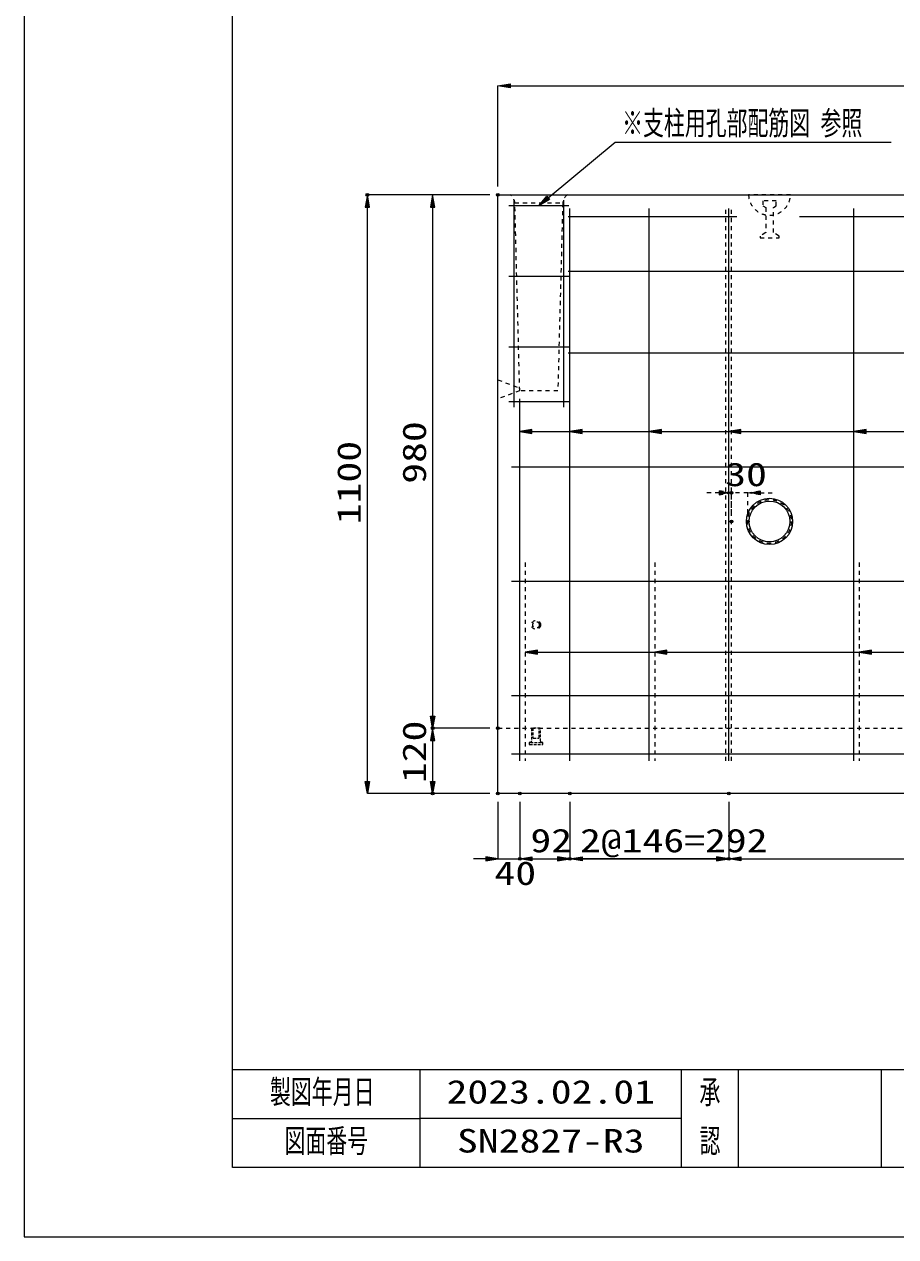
# Model space of a CAD drawing. Units: millimetres, scale not verified. Extents: x 0 to 6300, y 0 to 4455.
# Drawn here: x 0 to 1601, y 0 to 2228 of the extents above; entities that cross this region are included whole.
import ezdxf
from ezdxf.enums import TextEntityAlignment as Align

# ---------------------------------------------------------------- set-up
doc = ezdxf.new("R2010")
doc.units = ezdxf.units.MM
doc.header["$LTSCALE"] = 10
doc.header["$PDMODE"] = 32
doc.header["$PDSIZE"] = 5
doc.linetypes.add('USER1', pattern=[1.5, 0.75, -0.75])
doc.linetypes.add('USER3', pattern=[0.75, 0.5, -0.25])
for name, color, linetype, lineweight in [('0_11', 7, 'USER1', 13), ('Defpoints_3', 7, 'Continuous', 13), ('S-1', 2, 'USER1', 13), ('S-2', 3, 'Continuous', 13), ('S-4', 4, 'USER3', 13), ('S-Dim', 1, 'Continuous', 13), ('TTL-FRAM', 3, 'Continuous', 13), ('TTL-LINE', 2, 'Continuous', 13), ('TTL-TXT', 2, 'Continuous', 13), ('鉄筋径', 253, 'USER1', 13)]:
    doc.layers.add(name, color=color, linetype=linetype, lineweight=lineweight)
doc.styles.add('ＭＳ ゴシック', font='')
doc.styles.get('ＭＳ ゴシック').set_extended_font_data('MS Gothic')

# ---------------------------------------------------------------- blocks, each defined once
blk = doc.blocks.new('A$Cb643a5cb')
at = {"color": 2, "linetype": 'USER1', "lineweight": 13}
blk.add_line((77, 79), (0, 79), dxfattribs=at)
at = {"color": 4, "linetype": 'USER1', "lineweight": 13}
for p, q in [((51, 68), (26, 68)), ((26, 68), (26, 58.5)), ((51, 58.5), (51, 68)), ((26, 58.5), (31.5, 55.5)), ((31.5, 55.5), (31.5, 9.6)), ((45.5, 55.5), (51, 58.5)), ((45.5, 9.6), (45.5, 55.5)), ((31.5, 9.6), (21, 3.2)), ((21, 3.2), (21, 0)), ((21, 0), (56, 0)), ((56, 3.2), (45.5, 9.6)), ((56, 0), (56, 3.2))]:
    blk.add_line(p, q, dxfattribs=at)
at = {"color": 2, "linetype": 'USER1', "lineweight": 13}
blk.add_arc((38.5, 80), 38.5, 181.5077, 358.4923, dxfattribs=at)

msp = doc.modelspace()

# ---------------------------------------------------------------- hatches: boundary and pattern name
at = {"layer": 'S-Dim'}
for points in [[(892.93, 2117.89), (892.93, 2110.39), (870.43, 2114.14)], [(626.68, 1891.64), (634.18, 1891.64), (630.43, 1914.14)], [(746.68, 1891.64), (754.18, 1891.64), (750.43, 1914.14)], [(965.13, 1905.64), (945.43, 1894.14), (960.33, 1911.41)], [(932.93, 1475.39), (932.93, 1482.89), (910.43, 1479.14)], [(1024.93, 1475.39), (1024.93, 1482.89), (1002.43, 1479.14)], [(1170.93, 1475.39), (1170.93, 1482.89), (1148.43, 1479.14)], [(1316.93, 1475.39), (1316.93, 1482.89), (1294.43, 1479.14)], [(1546.93, 1475.39), (1546.93, 1482.89), (1524.43, 1479.14)], [(942.93, 1070.39), (942.93, 1077.89), (920.43, 1074.14)], [(1180.93, 1070.39), (1180.93, 1077.89), (1158.43, 1074.14)], [(1556.93, 1070.39), (1556.93, 1077.89), (1534.43, 1074.14)], [(746.68, 956.64), (754.18, 956.64), (750.43, 934.14)], [(746.68, 911.64), (754.18, 911.64), (750.43, 934.14)], [(626.68, 836.64), (634.18, 836.64), (630.43, 814.14)], [(746.68, 836.64), (754.18, 836.64), (750.43, 814.14)], [(847.93, 697.89), (847.93, 690.39), (870.43, 694.14)], [(932.93, 697.89), (932.93, 690.39), (910.43, 694.14)], [(932.93, 697.89), (932.93, 690.39), (910.43, 694.14)], [(979.93, 697.89), (979.93, 690.39), (1002.43, 694.14)], [(1024.93, 697.89), (1024.93, 690.39), (1002.43, 694.14)], [(1271.93, 697.89), (1271.93, 690.39), (1294.43, 694.14)], [(1316.93, 697.89), (1316.93, 690.39), (1294.43, 694.14)]]:
    msp.add_hatch(color=256, dxfattribs=at).paths.add_polyline_path(points)
at = {"layer": '鉄筋径'}
for points in [[(1276.93, 1370.48), (1276.93, 1362.98), (1299.43, 1366.73)], [(1351.93, 1370.48), (1351.93, 1362.98), (1329.43, 1366.73)]]:
    msp.add_hatch(color=256, dxfattribs=at).paths.add_polyline_path(points)

# ---------------------------------------------------------------- linework, layer by layer
at = {"layer": '0_11', "linetype": 'Continuous'}
for radius in [42.5, 37.5]:
    msp.add_circle((1369.43, 1314.14), radius, dxfattribs=at)
at = {"layer": 'Defpoints_3'}
for p, q in [((0, 4455), (0, 0)), ((0, 0), (6300, 0))]:
    msp.add_line(p, q, dxfattribs=at)
for p in [(630.43, 1914.14), (870.43, 1914.14), (870.43, 1914.14), (870.43, 1914.14), (1299.43, 1366.73), (1299.43, 1314.14), (1329.43, 1314.14), (750.43, 934.14), (870.43, 934.14), (870.43, 934.14), (750.43, 814.14), (870.43, 814.14), (870.43, 814.14), (870.43, 814.14), (910.43, 814.14), (910.43, 814.14), (1002.43, 814.14), (1002.43, 814.14), (1294.43, 814.14), (1294.43, 814.14), (910.43, 694.14), (1002.43, 694.14), (1294.43, 694.14)]:
    msp.add_point(p, dxfattribs=at)
at = {"layer": 'S-1', "linetype": 'Continuous'}
for p, q in [((870.43, 1914.14), (2868.43, 1914.14)), ((870.43, 814.14), (870.43, 1914.14)), ((2868.43, 814.14), (870.43, 814.14))]:
    msp.add_line(p, q, dxfattribs=at)
at = {"layer": 'S-1'}
for p, q in [((892.93, 1914.14), (997.93, 1914.14)), ((901.43, 1899.14), (989.43, 1899.14)), ((910.43, 1554.14), (901.43, 1899.14)), ((989.43, 1899.14), (980.43, 1554.14)), ((870.43, 1574.14), (910.3, 1559.14)), ((870.43, 1539.14), (870.43, 1574.14)), ((910.3, 1554.14), (870.43, 1539.14)), ((910.3, 1559.14), (910.3, 1554.14)), ((980.43, 1554.14), (910.43, 1554.14)), ((870.43, 934.14), (2868.43, 934.14))]:
    msp.add_line(p, q, dxfattribs=at)
for centre, start, end in [((881.48, 1897.74), 4.00625, 55.07131), ((1009.39, 1897.74), 124.92869, 175.99375)]:
    msp.add_arc(centre, 20, start, end, dxfattribs=at)
at = {"layer": 'S-2'}
for p, q in [((1000.43, 1894.14), (890.43, 1894.14)), ((899.83, 1904.14), (899.83, 1524.14)), ((991.04, 1904.14), (991.04, 1524.14)), ((999.43, 1874.14), (1309.43, 1874.14)), ((1002.43, 874.14), (1002.43, 1889.14)), ((1148.43, 874.14), (1148.43, 1889.14)), ((1294.43, 874.14), (1294.43, 1889.14)), ((1424.43, 1874.14), (2314.43, 1874.14)), ((1524.43, 874.14), (1524.43, 1889.14)), ((1000.43, 1764.14), (890.43, 1764.14)), ((999.43, 1774.14), (2739.43, 1774.14)), ((1000.43, 1634.14), (890.43, 1634.14)), ((999.43, 1624.14), (2739.43, 1624.14)), ((910.43, 874.14), (910.43, 1539.14)), ((1000.43, 1534.14), (890.43, 1534.14)), ((895.43, 1414.14), (2843.43, 1414.14)), ((895.43, 1204.14), (2843.43, 1204.14)), ((895.43, 994.14), (2843.43, 994.14)), ((895.43, 887.17), (2843.43, 887.17))]:
    msp.add_line(p, q, dxfattribs=at)
at = {"layer": 'S-2', "linetype": 'USER1'}
for p, q in [((920.43, 1238.43), (920.43, 874.14)), ((1158.43, 1238.43), (1158.43, 874.14)), ((1534.43, 1238.43), (1534.43, 874.14))]:
    msp.add_line(p, q, dxfattribs=at)
at = {"layer": 'S-4'}
for p, q in [((932.68, 934.14), (932.18, 933.64)), ((932.18, 933.64), (932.18, 910.14)), ((948.18, 934.14), (932.68, 934.14)), ((934.43, 934.14), (934.43, 917.08)), ((934.43, 917.08), (935.38, 916.14)), ((935.38, 916.14), (945.49, 916.14)), ((945.49, 916.14), (946.43, 917.08)), ((946.43, 917.08), (946.43, 934.14)), ((948.68, 933.64), (948.18, 934.14)), ((948.68, 910.14), (948.68, 933.64)), ((927.68, 907.14), (927.68, 905.14)), ((930.18, 908.14), (928.68, 908.14)), ((928.68, 904.14), (952.18, 904.14)), ((930.18, 908.14), (950.68, 908.14)), ((952.18, 908.14), (950.68, 908.14)), ((953.18, 905.14), (953.18, 907.14))]:
    msp.add_line(p, q, dxfattribs=at)
at = {"layer": 'S-4', "linetype": 'USER1'}
for radius in [8.25, 6]:
    msp.add_circle((940.43, 1124.14), radius, dxfattribs=at)
at = {"layer": 'S-4'}
for centre, radius, start, end in [((928.68, 907.14), 1, 90, 180), ((928.68, 905.14), 1, 180, 270), ((930.18, 910.14), 2, 270, 0), ((950.68, 910.14), 2, 180, 270), ((952.18, 907.14), 1, 0, 90), ((952.18, 905.14), 1, 270, 0)]:
    msp.add_arc(centre, radius, start, end, dxfattribs=at)
at = {"layer": 'S-Dim'}
for p, q in [((870.43, 1929.14), (870.43, 2114.14)), ((892.93, 2114.14), (2845.93, 2114.14)), ((962.73, 1908.53), (1085.68, 2010.79)), ((1085.68, 2010.79), (1091.08, 2010.79)), ((1091.08, 2010.79), (1592.98, 2010.79)), ((855.43, 1914.14), (630.43, 1914.14)), ((855.43, 1914.14), (750.43, 1914.14)), ((630.43, 836.64), (630.43, 1891.64)), ((750.43, 1891.64), (750.43, 956.64)), ((910.43, 1479.14), (3068.43, 1479.14)), ((920.43, 1074.14), (3068.43, 1074.14)), ((855.43, 934.14), (750.43, 934.14)), ((855.43, 934.14), (750.43, 934.14)), ((750.43, 911.64), (750.43, 836.64)), ((855.43, 814.14), (630.43, 814.14)), ((855.43, 814.14), (750.43, 814.14)), ((870.43, 799.14), (870.43, 694.14)), ((910.43, 799.14), (910.43, 694.14)), ((910.43, 799.14), (910.43, 694.14)), ((1002.43, 799.14), (1002.43, 694.14)), ((1002.43, 799.14), (1002.43, 694.14)), ((1294.43, 799.14), (1294.43, 694.14)), ((1294.43, 799.14), (1294.43, 694.14)), ((847.93, 694.14), (825.43, 694.14)), ((870.43, 694.14), (910.43, 694.14)), ((932.93, 694.14), (955.43, 694.14)), ((932.93, 694.14), (979.93, 694.14)), ((1294.43, 694.14), (1009.43, 694.14)), ((1024.93, 694.14), (1271.93, 694.14)), ((1316.93, 694.14), (2421.93, 694.14))]:
    msp.add_line(p, q, dxfattribs=at)
for points in [[(892.93, 2117.89), (892.93, 2110.39), (870.43, 2114.14)], [(626.68, 1891.64), (634.18, 1891.64), (630.43, 1914.14)], [(746.68, 1891.64), (754.18, 1891.64), (750.43, 1914.14)], [(965.13, 1905.64), (945.43, 1894.14), (960.33, 1911.41)], [(932.93, 1475.39), (932.93, 1482.89), (910.43, 1479.14)], [(1024.93, 1475.39), (1024.93, 1482.89), (1002.43, 1479.14)], [(1170.93, 1475.39), (1170.93, 1482.89), (1148.43, 1479.14)], [(1316.93, 1475.39), (1316.93, 1482.89), (1294.43, 1479.14)], [(1546.93, 1475.39), (1546.93, 1482.89), (1524.43, 1479.14)], [(942.93, 1070.39), (942.93, 1077.89), (920.43, 1074.14)], [(1180.93, 1070.39), (1180.93, 1077.89), (1158.43, 1074.14)], [(1556.93, 1070.39), (1556.93, 1077.89), (1534.43, 1074.14)], [(746.68, 956.64), (754.18, 956.64), (750.43, 934.14)], [(746.68, 911.64), (754.18, 911.64), (750.43, 934.14)], [(626.68, 836.64), (634.18, 836.64), (630.43, 814.14)], [(746.68, 836.64), (754.18, 836.64), (750.43, 814.14)], [(847.93, 697.89), (847.93, 690.39), (870.43, 694.14)], [(932.93, 697.89), (932.93, 690.39), (910.43, 694.14)], [(932.93, 697.89), (932.93, 690.39), (910.43, 694.14)], [(979.93, 697.89), (979.93, 690.39), (1002.43, 694.14)], [(1024.93, 697.89), (1024.93, 690.39), (1002.43, 694.14)], [(1271.93, 697.89), (1271.93, 690.39), (1294.43, 694.14)], [(1316.93, 697.89), (1316.93, 690.39), (1294.43, 694.14)]]:
    msp.add_lwpolyline(points, close=True, dxfattribs=at)
at = {"layer": 'TTL-FRAM'}
for p, q in [((382.5, 127.5), (382.5, 4132.5)), ((382.5, 307.5), (6007.5, 307.5)), ((487.5, 127.5), (382.5, 127.5)), ((907.5, 127.5), (487.5, 127.5)), ((1222.5, 127.5), (907.5, 127.5)), ((1642.5, 127.5), (1222.5, 127.5))]:
    msp.add_line(p, q, dxfattribs=at)
at = {"layer": 'TTL-LINE'}
for p, q in [((727.5, 127.5), (727.5, 307.5)), ((1207.5, 127.5), (1207.5, 307.5)), ((1312.5, 127.5), (1312.5, 307.5)), ((1575, 127.5), (1575, 307.5)), ((382.5, 217.5), (727.5, 217.5)), ((1207.5, 217.5), (727.5, 217.5))]:
    msp.add_line(p, q, dxfattribs=at)
at = {"layer": '鉄筋径'}
for p, q in [((1289.43, 874.14), (1289.43, 1889.14)), ((1299.43, 874.14), (1299.43, 1889.14)), ((1276.93, 1366.73), (1254.43, 1366.73)), ((1299.43, 1329.14), (1299.43, 1366.73)), ((1329.43, 1366.73), (1299.43, 1366.73)), ((1329.43, 1329.14), (1329.43, 1366.73)), ((1351.93, 1366.73), (1374.43, 1366.73))]:
    msp.add_line(p, q, dxfattribs=at)
for points in [[(1276.93, 1370.48), (1276.93, 1362.98), (1299.43, 1366.73)], [(1351.93, 1370.48), (1351.93, 1362.98), (1329.43, 1366.73)]]:
    msp.add_lwpolyline(points, close=True, dxfattribs=at)
msp.add_circle((1369.43, 1314.14), 40, dxfattribs=at)

# ---------------------------------------------------------------- block references
at = {"layer": '0_11'}
msp.add_blockref('A$Cb643a5cb', (1330.93, 1835.14), dxfattribs=at)

# ---------------------------------------------------------------- texts
at = {"layer": 'S-Dim', "style": 'ＭＳ ゴシック'}
for s, width, p in [('※支柱用孔部配筋図 参照', 0.65, (1098.58, 2011.46)), ('92', 1.3, (930.03, 693.31)), ('2@146=292', 1.3, (1021.23, 693.31)), ('40', 1.3, (864.03, 633.31))]:
    msp.add_text(s, height=43.3, dxfattribs=dict(at, width=width)).set_placement(p, align=Align.BOTTOM_LEFT)
at = {"layer": 'S-Dim', "style": 'ＭＳ ゴシック', "width": 1.3}
for s, p in [('980', (751.26, 1383.34)), ('1100', (631.26, 1308.94)), ('120', (751.26, 833.34))]:
    msp.add_text(s, height=43.3, rotation=90, dxfattribs=at).set_placement(p, align=Align.BOTTOM_LEFT)
at = {"layer": 'TTL-TXT', "color": 1, "style": 'ＭＳ ゴシック'}
for s, width, p in [('製図年月日', 0.65, (547.5, 231.67)), ('2023.02.01', 1.3, (967.5, 231.67)), ('図面番号', 0.65, (555, 141.67)), ('SN2827-R3', 1.3, (967.5, 141.67))]:
    msp.add_text(s, height=43.3, dxfattribs=dict(at, width=width)).set_placement(p, align=Align.BOTTOM_CENTER)
at = {"layer": 'TTL-TXT', "style": 'ＭＳ ゴシック', "width": 0.65}
for s, p in [('承', (1260, 231.67)), ('認', (1260, 141.67))]:
    msp.add_text(s, height=43.3, dxfattribs=at).set_placement(p, align=Align.BOTTOM_CENTER)
at = {"layer": '鉄筋径', "style": 'ＭＳ ゴシック', "width": 1.3}
msp.add_text('30', height=43.3, dxfattribs=at).set_placement((1288.03, 1365.9), align=Align.BOTTOM_LEFT)

doc.saveas('drawing.dxf')
